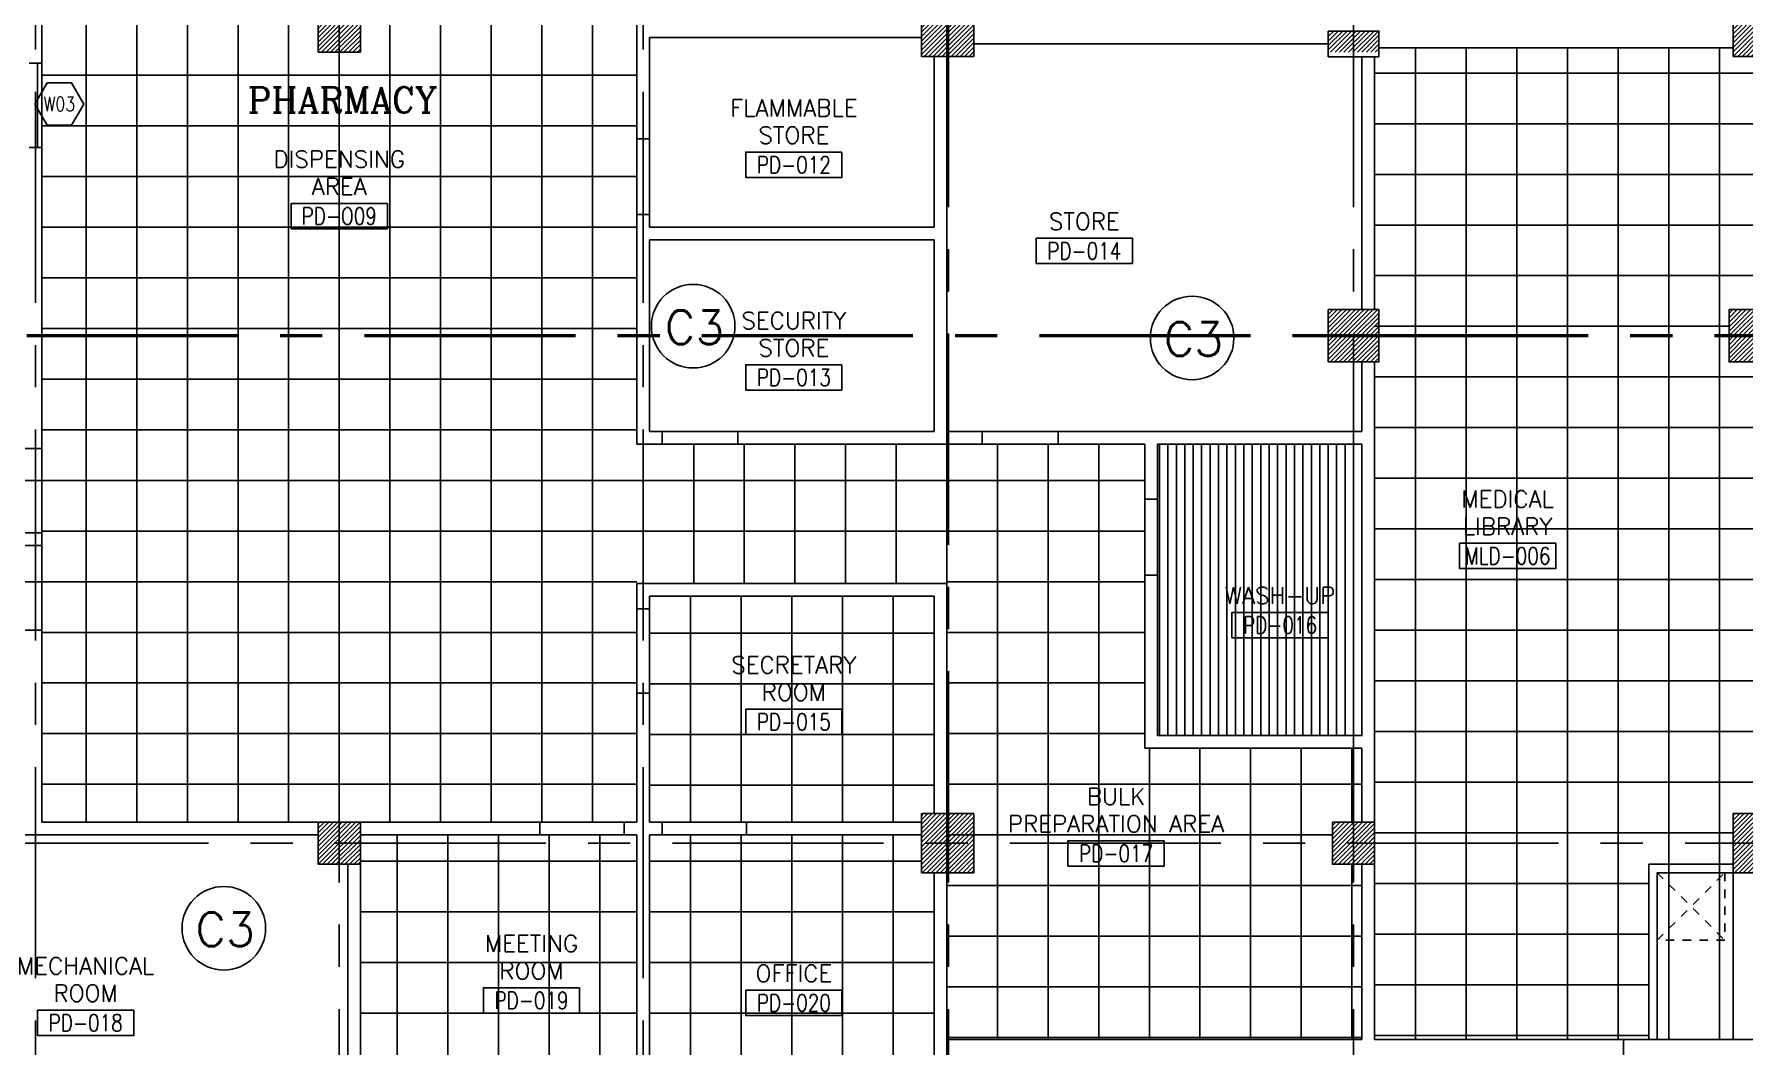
# Model space of a CAD drawing. Extents: x 417820 to 418166, y 43448 to 43632.
# Drawn here: x 417853.04 to 417873.3, y 43486.07 to 43498.06 of the extents above; entities that cross this region are included whole.
import ezdxf
from ezdxf.enums import TextEntityAlignment as Align

# ---------------------------------------------------------------- set-up
doc = ezdxf.new("R2010")
doc.units = 0
doc.header["$MEASUREMENT"] = 0
doc.linetypes.add('CENTERX2', pattern=[4, 2.5, -0.5, 0.5, -0.5])
doc.linetypes.add('HIDDEN', pattern=[0.375, 0.25, -0.125])
doc.layers.get('0').update_dxf_attribs({"linetype": 'CONTINUOUS'})
for name, color, linetype in [('AXES', 11, 'CENTERX2'), ('CEILING', 4, 'CONTINUOUS'), ('ceiling-marker', 6, 'CONTINUOUS'), ('COL', 2, 'CONTINUOUS'), ('COUNTER', 5, 'CONTINUOUS'), ('EJ', 8, 'CONTINUOUS'), ('HAT', 8, 'CONTINUOUS'), ('IND-ES-TXT', 4, 'CONTINUOUS'), ('RM-BOX', 11, 'CONTINUOUS'), ('RM-NAME', 11, 'CONTINUOUS'), ('RM-NO', 11, 'CONTINUOUS'), ('SHAFT', 7, 'CONTINUOUS'), ('TXT', 2, 'CONTINUOUS'), ('WALL', 2, 'CONTINUOUS'), ('WIN', 5, 'CONTINUOUS'), ('WIN-BOX', 3, 'CONTINUOUS'), ('WIN-NO', 5, 'CONTINUOUS')]:
    doc.layers.add(name, color=color, linetype=linetype)
doc.styles.add('ROMANC', font='romanc', dxfattribs={"height": 0.1})
doc.styles.add('ROMANS', font='ROMANS.shx', dxfattribs={"width": 0.6})

# ---------------------------------------------------------------- blocks, each defined once
blk = doc.blocks.new('*X66')
at = {"color": 0}
for p, q in [((49339, 32263), (49838, 32761)), ((49339, 32316), (49785, 32761)), ((49339, 32369), (49732, 32761)), ((49339, 32422), (49679, 32761)), ((49339, 32475), (49625, 32761)), ((49339, 32528), (49572, 32761)), ((49339, 32581), (49519, 32761)), ((49339, 32634), (49466, 32761)), ((49339, 32687), (49413, 32761)), ((49339, 32740), (49360, 32761)), ((49391, 32261), (49839, 32710)), ((49444, 32261), (49839, 32657)), ((49497, 32261), (49839, 32603)), ((49550, 32261), (49839, 32550)), ((49603, 32261), (49839, 32497)), ((49656, 32261), (49839, 32444)), ((49709, 32261), (49839, 32391)), ((49762, 32261), (49839, 32338)), ((49815, 32261), (49839, 32285))]:
    blk.add_line(p, q, dxfattribs=at)
blk = doc.blocks.new('RM1')
at = {"layer": 'RM-BOX'}
blk.add_lwpolyline([(570, -200), (-570, -200), (-570, -500), (570, -500)], close=True, dxfattribs=at)
at = {"layer": 'RM-NAME', "style": 'ROMANS'}
for tag, p in [('ROOMNAME1', (0, 324)), ('ROOMNAME2', (0, 0))]:
    blk.add_attdef(tag, text='', height=200, dxfattribs=at).set_placement(p, align=Align.MIDDLE)
at = {"layer": 'RM-NO', "style": 'ROMANS', "width": 0.8}
blk.add_attdef('ROOMNO', text='', height=200, dxfattribs=at).set_placement((0, -350), align=Align.MIDDLE)
blk = doc.blocks.new('COL50')
at = {"layer": 'COL'}
blk.add_lwpolyline([(-250, 250), (-250, -250), (250, -250), (250, 250)], close=True, dxfattribs=at)
blk = doc.blocks.new('WW1')
at = {"layer": 'WIN-BOX'}
blk.add_lwpolyline([(144, -250), (289, 0), (144, 250), (-144, 250), (-289, 0), (-144, -250)], close=True, dxfattribs=at)
at = {"layer": 'WIN-NO', "style": 'ROMANS', "width": 0.8}
blk.add_attdef('W00', text='', height=170, dxfattribs=at).set_placement((0, 0), align=Align.MIDDLE)
blk = doc.blocks.new('*X65')
at = {"color": 0}
for p, q in [((61359, 32297), (61823, 32761)), ((61359, 32350), (61770, 32761)), ((61359, 32403), (61717, 32761)), ((61359, 32456), (61664, 32761)), ((61359, 32509), (61611, 32761)), ((61359, 32562), (61558, 32761)), ((61359, 32615), (61505, 32761)), ((61359, 32668), (61452, 32761)), ((61359, 32721), (61399, 32761)), ((61376, 32261), (61859, 32744)), ((61429, 32261), (61859, 32691)), ((61482, 32261), (61859, 32638)), ((61535, 32261), (61859, 32585)), ((61588, 32261), (61859, 32532)), ((61641, 32261), (61859, 32479)), ((61694, 32261), (61859, 32426)), ((61747, 32261), (61859, 32373)), ((61800, 32261), (61859, 32320)), ((61853, 32261), (61859, 32267))]:
    blk.add_line(p, q, dxfattribs=at)
blk = doc.blocks.new('*X97')
at = {"color": 0}
for p, q in [((49339, 41915), (49826, 42401)), ((49339, 41968), (49773, 42401)), ((49339, 42021), (49720, 42401)), ((49339, 42074), (49667, 42401)), ((49339, 42127), (49613, 42401)), ((49339, 42180), (49560, 42401)), ((49339, 42233), (49507, 42401)), ((49339, 42286), (49454, 42401)), ((49339, 42339), (49401, 42401)), ((49339, 42392), (49348, 42401)), ((49379, 41901), (49839, 42362)), ((49432, 41901), (49839, 42309)), ((49485, 41901), (49839, 42256)), ((49538, 41901), (49839, 42202)), ((49591, 41901), (49839, 42149)), ((49644, 41901), (49839, 42096)), ((49697, 41901), (49839, 42043)), ((49750, 41901), (49839, 41990)), ((49803, 41901), (49839, 41937))]:
    blk.add_line(p, q, dxfattribs=at)
blk = doc.blocks.new('C11')
at = {"layer": 'HAT'}
h = blk.add_hatch(dxfattribs=at)
h.set_pattern_fill('ANSI31', color=256, scale=300, style=0)
h.set_pattern_definition([(45, (-383765.23, -62181), (-26.5165043, 26.5165043), [])])
h.paths.add_polyline_path([(-20, 350), (-20, 700), (-320, 700), (-320, 350)])
h.paths.add_polyline_path([(-320, 0), (-20, 0), (-20, 350), (-320, 350)])
h = blk.add_hatch(dxfattribs=at)
h.set_pattern_fill('ANSI31', color=256, scale=300, style=0)
h.set_pattern_definition([(45, (-383445.23, -62181), (-26.5165043, 26.5165043), [])])
h.paths.add_polyline_path([(300, 350), (300, 700), (0, 700), (0, 350)])
h.paths.add_polyline_path([(0, 0), (300, 0), (300, 350), (0, 350)])
at = {"layer": 'COL'}
for points in [[(-20, 700), (-20, 0), (-320, 0), (-320, 700)], [(300, 700), (300, 0), (0, 0), (0, 700)]]:
    blk.add_lwpolyline(points, close=True, dxfattribs=at)
blk = doc.blocks.new('C5')
at = {"layer": 'HAT'}
h = blk.add_hatch(dxfattribs=at)
h.set_pattern_fill('ANSI31', color=256, scale=300, style=0)
h.set_pattern_definition([(45, (-38851, -358245.23), (26.5165043, -26.5165043), [])])
h.paths.add_polyline_path([(-320, 300), (-20, 300), (-20, 0), (-320, 0)])
h.paths.add_polyline_path([(-320, 600), (-20, 600), (-20, 300), (-320, 300)])
h = blk.add_hatch(dxfattribs=at)
h.set_pattern_fill('ANSI31', color=256, scale=300, style=0)
h.set_pattern_definition([(45, (-38531, -358245.23), (26.5165043, -26.5165043), [])])
h.paths.add_polyline_path([(0, 300), (300, 300), (300, 0), (0, 0)])
h.paths.add_polyline_path([(0, 600), (300, 600), (300, 300), (0, 300)])
at = {"layer": 'COL'}
for points in [[(-20, 600), (-20, 0), (-320, 0), (-320, 600)], [(300, 600), (300, 0), (0, 0), (0, 600)]]:
    blk.add_lwpolyline(points, close=True, dxfattribs=at)

msp = doc.modelspace()

# ---------------------------------------------------------------- hatches: boundary and pattern name
at = {"layer": 'HAT'}
h = msp.add_hatch(dxfattribs=at)
h.set_pattern_fill('ANSI31', color=256, scale=0.3, style=0)
h.set_pattern_definition([(45, (417825.025617, 43139.54909), (0.0265165043, -0.0265165043), [])])
h.paths.add_polyline_path([(417863.5566, 43498.0943), (417863.8566, 43498.0943), (417863.8566, 43497.7943), (417863.5566, 43497.7943)])
h.paths.add_polyline_path([(417863.5566, 43498.3943), (417863.8566, 43498.3943), (417863.8566, 43498.0943), (417863.5566, 43498.0943)])
h = msp.add_hatch(dxfattribs=at)
h.set_pattern_fill('ANSI31', color=256, scale=0.3, style=0)
h.set_pattern_definition([(45, (417825.345617, 43139.54909), (0.0265165043, -0.0265165043), [])])
h.paths.add_polyline_path([(417863.8766, 43498.0943), (417864.1766, 43498.0943), (417864.1766, 43497.7943), (417863.8766, 43497.7943)])
h.paths.add_polyline_path([(417863.8766, 43498.3943), (417864.1766, 43498.3943), (417864.1766, 43498.0943), (417863.8766, 43498.0943)])
h = msp.add_hatch(dxfattribs=at)
h.set_pattern_fill('ANSI31', color=256, scale=0.3, style=0)
h.set_pattern_definition([(45, (417480.111385, 43455.963322), (-0.0265165043, 0.0265165043), [])])
h.paths.add_polyline_path([(417868.6766, 43498.0943), (417868.3766, 43498.0943), (417868.3766, 43497.8443), (417868.6766, 43497.8443)])
h.paths.add_polyline_path([(417868.9766, 43498.0943), (417868.6766, 43498.0943), (417868.6766, 43497.8443), (417868.9766, 43497.8443)])
h = msp.add_hatch(dxfattribs=at)
h.set_pattern_fill('ANSI31', color=256, scale=0.3, style=0)
h.set_pattern_definition([(45, (417510.131385, 43455.963322), (-0.0265165043, 0.0265165043), [])])
h.paths.add_polyline_path([(417868.6766, 43494.4943), (417868.6766, 43494.7943), (417868.3766, 43494.7943), (417868.3766, 43494.4943)])
h.paths.add_polyline_path([(417868.9766, 43494.4943), (417868.9766, 43494.7943), (417868.6766, 43494.7943), (417868.6766, 43494.4943)])
h = msp.add_hatch(dxfattribs=at)
h.set_pattern_fill('ANSI31', color=256, scale=0.3, style=0)
h.set_pattern_definition([(45, (417489.731385, 43455.963322), (-0.0265165043, 0.0265165043), [])])
h.paths.add_polyline_path([(417873.1266, 43494.4943), (417873.4766, 43494.4943), (417873.4766, 43494.7943), (417873.1266, 43494.7943)])
h = msp.add_hatch(dxfattribs=at)
h.set_pattern_fill('ANSI31', color=256, scale=0.3, style=0)
h.set_pattern_definition([(45, (417510.131385, 43455.643322), (-0.0265165043, 0.0265165043), [])])
h.paths.add_polyline_path([(417868.6766, 43494.1743), (417868.6766, 43494.4743), (417868.3766, 43494.4743), (417868.3766, 43494.1743)])
h.paths.add_polyline_path([(417868.9766, 43494.1743), (417868.9766, 43494.4743), (417868.6766, 43494.4743), (417868.6766, 43494.1743)])
h = msp.add_hatch(dxfattribs=at)
h.set_pattern_fill('ANSI31', color=256, scale=0.3, style=0)
h.set_pattern_definition([(45, (417489.731385, 43455.643322), (-0.0265165043, 0.0265165043), [])])
h.paths.add_polyline_path([(417873.1266, 43494.1743), (417873.4766, 43494.1743), (417873.4766, 43494.4743), (417873.1266, 43494.4743)])
h = msp.add_hatch(dxfattribs=at)
h.set_pattern_fill('ANSI31', color=256, scale=0.3, style=0)
h.set_pattern_definition([(45, (417480.111385, 43425.943322), (-0.0265165043, 0.0265165043), [])])
h.paths.add_polyline_path([(417863.8566, 43488.4743), (417863.8566, 43488.8243), (417863.5566, 43488.8243), (417863.5566, 43488.4743)])
h.paths.add_polyline_path([(417863.5566, 43488.1243), (417863.8566, 43488.1243), (417863.8566, 43488.4743), (417863.5566, 43488.4743)])
h = msp.add_hatch(dxfattribs=at)
h.set_pattern_fill('ANSI31', color=256, scale=0.3, style=0)
h.set_pattern_definition([(45, (417480.431385, 43425.943322), (-0.0265165043, 0.0265165043), [])])
h.paths.add_polyline_path([(417864.1766, 43488.4743), (417864.1766, 43488.8243), (417863.8766, 43488.8243), (417863.8766, 43488.4743)])
h.paths.add_polyline_path([(417863.8766, 43488.1243), (417864.1766, 43488.1243), (417864.1766, 43488.4743), (417863.8766, 43488.4743)])

# ---------------------------------------------------------------- linework, layer by layer
at = {"layer": 'AXES'}
for p, q in [((417868.6766, 43460.01), (417868.6766, 43538.8227)), ((417856.6566, 43460.01), (417856.6566, 43538.4875)), ((417863.8566, 43460.01), (417863.8566, 43538.1468)), ((417863.8766, 43460.01), (417863.8766, 43538.1468)), ((417853.0566, 43466.8743), (417853.0566, 43525.6943)), ((417860.2566, 43466.8743), (417860.2566, 43525.6943)), ((417820.9552, 43494.4943), (417889.6966, 43494.4943)), ((417820.9552, 43494.4743), (417889.6966, 43494.4743)), ((417820.6052, 43488.4743), (417889.6966, 43488.4743))]:
    msp.add_line(p, q, dxfattribs=at)
at = {"layer": 'CEILING'}
for p, q in [((417858.4566, 43488.7243), (417858.4566, 43504.6193)), ((417859.0566, 43488.7243), (417859.0566, 43504.6193)), ((417859.6566, 43488.7243), (417859.6566, 43504.6193)), ((417853.6566, 43488.7243), (417853.6566, 43501.6193)), ((417854.2566, 43488.7243), (417854.2566, 43501.6193)), ((417854.8566, 43488.7243), (417854.8566, 43501.6193)), ((417855.4566, 43488.7243), (417855.4566, 43501.6193)), ((417856.0566, 43488.7243), (417856.0566, 43501.6193)), ((417856.6566, 43488.7243), (417856.6566, 43501.6193)), ((417857.2566, 43488.7243), (417857.2566, 43501.6193)), ((417857.8566, 43488.7243), (417857.8566, 43501.6193)), ((417869.4116, 43497.8943), (417869.4116, 43486.1493)), ((417870.0116, 43497.8943), (417870.0116, 43486.1493)), ((417870.6116, 43497.8943), (417870.6116, 43486.1493)), ((417871.2116, 43497.8943), (417871.2116, 43486.1493)), ((417871.8116, 43497.8943), (417871.8116, 43486.1493)), ((417872.4116, 43497.8943), (417872.4116, 43486.1493)), ((417873.0116, 43497.8943), (417873.0116, 43486.1493)), ((417860.1816, 43497.5718), (417853.1316, 43497.5718)), ((417873.4966, 43497.5968), (417868.9266, 43497.5968)), ((417860.1816, 43496.9718), (417853.1316, 43496.9718)), ((417873.4966, 43496.9968), (417868.9266, 43496.9968)), ((417860.1816, 43496.3718), (417853.1316, 43496.3718)), ((417873.4966, 43496.3968), (417868.9266, 43496.3968)), ((417860.1816, 43495.7718), (417853.1316, 43495.7718)), ((417873.4966, 43495.7968), (417868.9266, 43495.7968)), ((417860.1816, 43495.1718), (417853.1316, 43495.1718)), ((417873.4966, 43495.1968), (417868.9266, 43495.1968)), ((417860.1816, 43494.5718), (417853.1316, 43494.5718)), ((417873.1266, 43494.5968), (417868.9266, 43494.5968)), ((417860.1816, 43493.9718), (417853.1316, 43493.9718)), ((417877.1934, 43493.9968), (417868.9266, 43493.9968)), ((417860.1816, 43493.3718), (417853.1316, 43493.3718)), ((417877.1934, 43493.3968), (417868.9266, 43493.3968)), ((417860.2566, 43491.5493), (417860.2566, 43493.1993)), ((417860.8566, 43491.5493), (417860.8566, 43493.1993)), ((417861.4566, 43491.5493), (417861.4566, 43493.1993)), ((417862.0566, 43491.5493), (417862.0566, 43493.1993)), ((417862.6566, 43491.5493), (417862.6566, 43493.1993)), ((417863.2566, 43491.5493), (417863.2566, 43493.1993)), ((417863.8566, 43491.5493), (417863.8566, 43493.1993)), ((417864.4566, 43486.1493), (417864.4566, 43493.1993)), ((417865.0566, 43486.1493), (417865.0566, 43493.1993)), ((417865.6566, 43486.1493), (417865.6566, 43493.1993)), ((417866.3766, 43489.7493), (417866.3766, 43493.1993)), ((417866.4766, 43489.7493), (417866.4766, 43493.1993)), ((417866.5766, 43489.7493), (417866.5766, 43493.1993)), ((417866.6766, 43489.7493), (417866.6766, 43493.1993)), ((417866.7766, 43489.7493), (417866.7766, 43493.1993)), ((417866.8766, 43489.7493), (417866.8766, 43493.1993)), ((417866.9766, 43489.7493), (417866.9766, 43493.1993)), ((417867.0766, 43489.7493), (417867.0766, 43493.1993)), ((417867.1766, 43489.7493), (417867.1766, 43493.1993)), ((417867.2766, 43489.7493), (417867.2766, 43493.1993)), ((417867.3766, 43489.7493), (417867.3766, 43493.1993)), ((417867.4766, 43489.7493), (417867.4766, 43493.1993)), ((417867.5766, 43489.7493), (417867.5766, 43493.1993)), ((417867.6766, 43489.7493), (417867.6766, 43493.1993)), ((417867.7766, 43489.7493), (417867.7766, 43493.1993)), ((417867.8766, 43489.7493), (417867.8766, 43493.1993)), ((417867.9766, 43489.7493), (417867.9766, 43493.1993)), ((417868.0766, 43489.7493), (417868.0766, 43493.1993)), ((417868.1766, 43489.7493), (417868.1766, 43493.1993)), ((417868.2766, 43489.7493), (417868.2766, 43493.1993)), ((417868.3766, 43489.7493), (417868.3766, 43493.1993)), ((417868.4766, 43489.7493), (417868.4766, 43493.1993)), ((417868.5766, 43489.7493), (417868.5766, 43493.1993)), ((417868.6766, 43489.7493), (417868.6766, 43493.1993)), ((417866.2016, 43492.7718), (417852.7816, 43492.7718)), ((417877.1934, 43492.7968), (417868.9266, 43492.7968)), ((417866.2016, 43492.1718), (417853.1316, 43492.1718)), ((417877.1934, 43492.1968), (417868.9266, 43492.1968)), ((417856.4066, 43491.5718), (417852.7816, 43491.5718)), ((417860.1816, 43491.5718), (417853.1316, 43491.5718)), ((417866.2016, 43491.5718), (417863.8566, 43491.5718)), ((417873.4966, 43491.5968), (417868.9266, 43491.5968)), ((417860.8191, 43491.3993), (417860.8191, 43488.7243)), ((417861.4191, 43491.3993), (417861.4191, 43488.7243)), ((417862.0191, 43491.3993), (417862.0191, 43488.7243)), ((417862.6191, 43491.3993), (417862.6191, 43488.7243)), ((417863.2191, 43491.3993), (417863.2191, 43488.7243)), ((417860.1816, 43490.9718), (417853.1316, 43490.9718)), ((417860.3316, 43490.9618), (417863.7066, 43490.9618)), ((417866.2016, 43490.9718), (417863.8566, 43490.9718)), ((417873.4966, 43490.9968), (417868.9266, 43490.9968)), ((417860.1816, 43490.3718), (417853.1316, 43490.3718)), ((417860.3316, 43490.3618), (417863.7066, 43490.3618)), ((417866.2016, 43490.3718), (417863.8566, 43490.3718)), ((417873.4966, 43490.3968), (417868.9266, 43490.3968)), ((417860.1816, 43489.7718), (417853.1316, 43489.7718)), ((417860.3316, 43489.7618), (417863.7066, 43489.7618)), ((417866.2016, 43489.7718), (417863.8566, 43489.7718)), ((417873.4966, 43489.7968), (417868.9266, 43489.7968)), ((417866.2566, 43486.1493), (417866.2566, 43489.5993)), ((417866.8566, 43486.1493), (417866.8566, 43489.5993)), ((417867.4566, 43486.1493), (417867.4566, 43489.5993)), ((417868.0566, 43486.1493), (417868.0566, 43489.5993)), ((417868.6566, 43488.7243), (417868.6566, 43489.5993)), ((417860.1816, 43489.1718), (417853.1316, 43489.1718)), ((417860.3316, 43489.1618), (417863.7066, 43489.1618)), ((417868.7766, 43489.1718), (417863.8566, 43489.1718)), ((417873.4966, 43489.1968), (417868.9266, 43489.1968)), ((417857.3441, 43484.9493), (417857.3441, 43488.5743)), ((417857.9441, 43484.9493), (417857.9441, 43488.5743)), ((417858.5441, 43484.9493), (417858.5441, 43488.5743)), ((417859.1441, 43484.9493), (417859.1441, 43488.5743)), ((417859.7441, 43484.9493), (417859.7441, 43488.5743)), ((417860.8191, 43484.9493), (417860.8191, 43488.5743)), ((417861.4191, 43484.9493), (417861.4191, 43488.5743)), ((417862.0191, 43484.9493), (417862.0191, 43488.5743)), ((417862.6191, 43484.9493), (417862.6191, 43488.5743)), ((417863.2191, 43484.9493), (417863.2191, 43488.5743)), ((417868.4266, 43488.5718), (417863.8566, 43488.5718)), ((417873.1766, 43488.5968), (417868.9266, 43488.5968)), ((417860.1816, 43488.2618), (417856.9066, 43488.2618)), ((417863.5566, 43488.2618), (417860.3316, 43488.2618)), ((417868.6566, 43486.1493), (417868.6566, 43488.2243)), ((417868.7766, 43487.9718), (417863.8566, 43487.9718)), ((417872.1766, 43487.9968), (417868.9266, 43487.9968)), ((417860.1816, 43487.6618), (417856.9066, 43487.6618)), ((417863.7066, 43487.6618), (417860.3316, 43487.6618)), ((417868.7766, 43487.3718), (417863.8566, 43487.3718)), ((417872.1766, 43487.3968), (417868.9266, 43487.3968)), ((417860.1816, 43487.0618), (417856.9066, 43487.0618)), ((417863.7066, 43487.0618), (417860.3316, 43487.0618)), ((417868.7766, 43486.7718), (417863.8566, 43486.7718)), ((417872.1766, 43486.7968), (417868.9266, 43486.7968)), ((417860.1816, 43486.4618), (417856.9066, 43486.4618)), ((417863.7066, 43486.4618), (417860.3316, 43486.4618)), ((417872.1766, 43486.1968), (417868.9266, 43486.1968)), ((417868.7766, 43486.1718), (417863.8566, 43486.1718))]:
    msp.add_line(p, q, dxfattribs=at)
msp.add_lwpolyline([(417866.3516, 43493.1993), (417868.7766, 43493.1993), (417868.7766, 43489.7493), (417866.3516, 43489.7493)], close=True, dxfattribs=at)
at = {"layer": 'ceiling-marker', "color": 2}
for centre in [(417860.8505, 43494.598), (417866.7636, 43494.4584), (417855.2886, 43487.4667)]:
    msp.add_circle(centre, 0.4949, dxfattribs=at)
at = {"layer": 'COL'}
for points in [[(417863.8566, 43498.3943), (417863.8566, 43497.7943), (417863.5566, 43497.7943), (417863.5566, 43498.3943)], [(417864.1766, 43498.3943), (417864.1766, 43497.7943), (417863.8766, 43497.7943), (417863.8766, 43498.3943)], [(417868.3766, 43498.0943), (417868.3766, 43497.7907), (417868.9766, 43497.7907), (417868.9766, 43498.0943)], [(417868.9766, 43494.7943), (417868.3766, 43494.7943), (417868.3766, 43494.4943), (417868.9766, 43494.4943)], [(417873.1266, 43494.7943), (417873.1266, 43494.4943), (417873.4766, 43494.4943), (417873.4766, 43494.7943)], [(417868.9766, 43494.4743), (417868.3766, 43494.4743), (417868.3766, 43494.1743), (417868.9766, 43494.1743)], [(417873.1266, 43494.4743), (417873.1266, 43494.1743), (417873.4766, 43494.1743), (417873.4766, 43494.4743)], [(417863.8566, 43488.8243), (417863.8566, 43488.1243), (417863.5566, 43488.1243), (417863.5566, 43488.8243)], [(417864.1766, 43488.8243), (417864.1766, 43488.1243), (417863.8766, 43488.1243), (417863.8766, 43488.8243)], [(417868.4266, 43488.7243), (417868.4266, 43488.2243), (417868.9266, 43488.2243), (417868.9266, 43488.7243)]]:
    msp.add_lwpolyline(points, close=True, dxfattribs=at)
at = {"layer": 'COUNTER'}
for p, q in [((417853.1316, 43492.1493), (417853.1316, 43493.1493)), ((417853.1316, 43491.9993), (417853.1316, 43490.9993))]:
    msp.add_line(p, q, dxfattribs=at)
at = {"layer": 'SHAFT', "color": 8, "linetype": 'HIDDEN', "ltscale": 0.3}
for p, q in [((417872.2766, 43487.3243), (417873.0766, 43488.1243)), ((417872.2766, 43488.1243), (417873.0766, 43487.3243))]:
    msp.add_line(p, q, dxfattribs=at)
at = {"layer": 'SHAFT', "color": 3, "linetype": 'ByBlock', "ltscale": 0.3}
msp.add_lwpolyline([(417872.2766, 43486.1493), (417873.1766, 43486.1493), (417873.1766, 43488.1243), (417872.2766, 43488.1243)], close=True, dxfattribs=at)
at = {"layer": 'SHAFT', "color": 8, "linetype": 'HIDDEN', "ltscale": 0.3}
msp.add_lwpolyline([(417872.2766, 43488.1243), (417873.0766, 43488.1243), (417873.0766, 43487.3243), (417872.2766, 43487.3243)], close=True, dxfattribs=at)
at = {"layer": 'WALL'}
for p, q in [((417853.1316, 43501.4693), (417853.1316, 43497.7145)), ((417860.1816, 43495.9193), (417860.1816, 43498.3193)), ((417860.3316, 43495.9193), (417860.3316, 43498.0193)), ((417863.5566, 43498.0193), (417860.3316, 43498.0193)), ((417863.7066, 43495.7693), (417863.7066, 43497.7943)), ((417863.8566, 43493.1993), (417863.8566, 43497.7943)), ((417864.1766, 43497.9443), (417868.3766, 43497.9443)), ((417868.7766, 43494.7943), (417868.7766, 43497.7907)), ((417868.9266, 43494.7943), (417868.9266, 43497.7907)), ((417868.9766, 43497.8943), (417873.1766, 43497.8943)), ((417852.9816, 43497.7145), (417853.1316, 43497.7145)), ((417860.3316, 43496.8193), (417860.1816, 43496.8193)), ((417852.9816, 43496.7145), (417853.1316, 43496.7145)), ((417853.1316, 43496.7145), (417853.1316, 43494.4943)), ((417860.1816, 43494.4943), (417860.1816, 43495.9193)), ((417860.3316, 43495.9193), (417860.1816, 43495.9193)), ((417860.3316, 43495.7693), (417860.3316, 43495.9193)), ((417863.7066, 43495.7693), (417860.3316, 43495.7693)), ((417863.7066, 43495.6193), (417860.3316, 43495.6193)), ((417860.3316, 43494.4943), (417860.3316, 43495.6193)), ((417863.7066, 43493.3493), (417863.7066, 43495.6193)), ((417853.1316, 43494.4943), (417852.9816, 43494.4943)), ((417852.9816, 43494.4743), (417853.1316, 43494.4743)), ((417853.1316, 43494.4743), (417853.1316, 43493.1493)), ((417860.3316, 43494.4943), (417860.1816, 43494.4943)), ((417860.1816, 43494.4743), (417860.3316, 43494.4743)), ((417860.1816, 43493.1993), (417860.1816, 43494.4743)), ((417860.3316, 43493.3493), (417860.3316, 43494.4743)), ((417868.7766, 43493.3493), (417868.7766, 43494.1743)), ((417868.9266, 43488.7243), (417868.9266, 43494.1743)), ((417860.4816, 43493.3493), (417860.3316, 43493.3493)), ((417863.7066, 43493.3493), (417860.4816, 43493.3493)), ((417860.4816, 43493.1993), (417860.4816, 43493.3493)), ((417861.3816, 43493.1993), (417861.3816, 43493.3493)), ((417863.8766, 43493.1993), (417863.8766, 43493.3493)), ((417864.2766, 43493.3493), (417863.8766, 43493.3493)), ((417868.7766, 43493.3493), (417864.2766, 43493.3493)), ((417864.2766, 43493.3493), (417864.2766, 43493.1993)), ((417865.1766, 43493.3493), (417865.1766, 43493.1993)), ((417852.3316, 43493.1493), (417853.1316, 43493.1493)), ((417860.4816, 43493.1993), (417860.1816, 43493.1993)), ((417863.8566, 43493.1993), (417860.4816, 43493.1993)), ((417864.2766, 43493.1993), (417863.8766, 43493.1993)), ((417866.2016, 43493.1993), (417864.2766, 43493.1993)), ((417866.2016, 43492.5493), (417866.2016, 43493.1993)), ((417868.7766, 43493.1993), (417866.3516, 43493.1993)), ((417866.3516, 43492.5493), (417866.3516, 43493.1993)), ((417868.7766, 43489.7493), (417868.7766, 43493.1993)), ((417866.2016, 43489.5993), (417866.2016, 43492.5493)), ((417866.2016, 43492.5493), (417866.3516, 43492.5493)), ((417866.3516, 43489.7493), (417866.3516, 43492.5493)), ((417849.3566, 43492.1493), (417853.1316, 43492.1493)), ((417853.1316, 43492.1493), (417853.1316, 43491.9993)), ((417849.3566, 43491.9993), (417853.1316, 43491.9993)), ((417863.8566, 43491.5493), (417860.1816, 43491.5493)), ((417860.1816, 43491.2493), (417860.1816, 43491.5493)), ((417863.8566, 43488.7243), (417863.8566, 43491.5493)), ((417866.2016, 43491.6493), (417866.3516, 43491.6493)), ((417860.3316, 43491.2493), (417860.3316, 43491.3993)), ((417863.7066, 43491.3993), (417860.3316, 43491.3993)), ((417863.7066, 43488.8243), (417863.7066, 43491.3993)), ((417860.1816, 43488.7243), (417860.1816, 43491.2493)), ((417860.3316, 43491.2493), (417860.1816, 43491.2493)), ((417860.3316, 43488.7243), (417860.3316, 43491.2493)), ((417852.3316, 43490.9993), (417853.1316, 43490.9993)), ((417853.1316, 43490.9993), (417853.1316, 43488.7243)), ((417860.3316, 43490.2493), (417860.1816, 43490.2493)), ((417868.7766, 43489.7493), (417866.3516, 43489.7493)), ((417868.7766, 43489.5993), (417866.2016, 43489.5993)), ((417868.7766, 43488.7243), (417868.7766, 43489.5993)), ((417853.1316, 43488.7243), (417856.4066, 43488.7243)), ((417860.0316, 43488.7243), (417856.9066, 43488.7243)), ((417859.0316, 43488.5743), (417859.0316, 43488.7243)), ((417860.1816, 43488.7243), (417860.0316, 43488.7243)), ((417860.0316, 43488.5743), (417860.0316, 43488.7243)), ((417860.4816, 43488.7243), (417860.3316, 43488.7243)), ((417860.4816, 43488.5743), (417860.4816, 43488.7243)), ((417863.5566, 43488.7243), (417860.4816, 43488.7243)), ((417861.4816, 43488.5743), (417861.4816, 43488.7243)), ((417850.7316, 43488.5743), (417856.4066, 43488.5743)), ((417860.0316, 43488.5743), (417856.9066, 43488.5743)), ((417860.1816, 43488.5743), (417860.0316, 43488.5743)), ((417860.1816, 43484.9493), (417860.1816, 43488.5743)), ((417860.4816, 43488.5743), (417860.3316, 43488.5743)), ((417860.3316, 43484.9493), (417860.3316, 43488.5743)), ((417863.5566, 43488.5743), (417860.4816, 43488.5743)), ((417856.7566, 43484.9493), (417856.7566, 43488.2243)), ((417856.9066, 43484.9493), (417856.9066, 43488.2243)), ((417863.8566, 43484.7993), (417863.8566, 43488.2243)), ((417868.7766, 43486.1493), (417868.7766, 43488.2243)), ((417868.9266, 43486.1493), (417868.9266, 43488.2243)), ((417872.1766, 43486.1493), (417872.1766, 43488.2243)), ((417873.1766, 43488.2243), (417872.1766, 43488.2243)), ((417863.7066, 43484.9493), (417863.7066, 43488.1243)), ((417872.2766, 43486.1493), (417872.2766, 43488.1243)), ((417873.1766, 43488.1243), (417872.2766, 43488.1243)), ((417868.7766, 43486.1493), (417863.8766, 43486.1493)), ((417863.8766, 43485.9993), (417863.8766, 43486.1493)), ((417873.4766, 43486.1493), (417868.9266, 43486.1493)), ((417871.8766, 43486.1493), (417871.8766, 43485.7493))]:
    msp.add_line(p, q, dxfattribs=at)
at = {"layer": 'WIN'}
for p, q in [((417853.0816, 43496.7145), (417853.0816, 43497.7145)), ((417853.1316, 43496.7145), (417853.1316, 43497.7145))]:
    msp.add_line(p, q, dxfattribs=at)

# ---------------------------------------------------------------- block references
at = {"layer": 'COL', "xscale": 0.001000000047497451, "yscale": 0.0009999999892897904, "zscale": 0.001}
for p in [(417856.6566, 43498.0943), (417856.6566, 43488.4743)]:
    msp.add_blockref('COL50', p, dxfattribs=at)
at = {"layer": 'EJ', "color": 2, "linetype": 'ByBlock', "xscale": 0.001000000047497451, "yscale": 0.0009999999892897904, "zscale": 0.001}
for name, p in [('C5', (417873.4966, 43497.7943)), ('C11', (417873.4966, 43488.1243))]:
    msp.add_blockref(name, p, dxfattribs=at)
at = {"layer": 'HAT', "xscale": 0.001000000047497451, "yscale": 0.0009999999892897904, "zscale": 0.001}
for name, p in [('*X97', (417807.0674, 43455.9433)), ('*X66', (417807.0674, 43455.9633)), ('*X65', (417807.0674, 43455.9633))]:
    msp.add_blockref(name, p, dxfattribs=at)
for p, values in [((417862.0442, 43496.8596), {'ROOMNO': 'PD-012', 'ROOMNAME2': 'STORE', 'ROOMNAME1': 'FLAMMABLE'}), ((417856.6566, 43496.253), {'ROOMNO': 'PD-O09', 'ROOMNAME2': 'AREA', 'ROOMNAME1': 'DISPENSING'}), ((417865.486, 43495.8393), {'ROOMNO': 'PD-014', 'ROOMNAME2': 'STORE'}), ((417862.0442, 43494.3408), {'ROOMNO': 'PD-013', 'ROOMNAME2': 'STORE', 'ROOMNAME1': 'SECURITY'}), ((417870.5028, 43492.2267), {'ROOMNO': 'MLD-006', 'ROOMNAME2': 'LIBRARY', 'ROOMNAME1': 'MEDICAL'}), ((417867.806, 43491.4076), {'ROOMNO': 'PD-016', 'ROOMNAME2': 'WASH-UP'}), ((417862.0442, 43490.2618), {'ROOMNO': 'PD-015', 'ROOMNAME2': 'ROOM', 'ROOMNAME1': 'SECRETARY'}), ((417865.8627, 43488.7034), {'ROOMNO': 'PD-017', 'ROOMNAME2': 'PREPARATION AREA', 'ROOMNAME1': 'BULK'}), ((417858.9354, 43486.9618), {'ROOMNO': 'PD-019', 'ROOMNAME2': 'ROOM', 'ROOMNAME1': 'MEETING'}), ((417853.6512, 43486.6962), {'ROOMNO': 'PD-018', 'ROOMNAME2': 'ROOM', 'ROOMNAME1': 'MECHANICAL'}), ((417862.0442, 43486.9321), {'ROOMNO': 'PD-020', 'ROOMNAME2': 'OFFICE'})]:
    msp.add_blockref('RM1', p, dxfattribs=at).add_auto_attribs(values)
at = {"layer": 'IND-ES-TXT', "xscale": 0.001000000047497451, "yscale": 0.0009999999892897904, "zscale": 0.001}
msp.add_blockref('WW1', (417853.3394, 43497.2301), dxfattribs=at).add_auto_attribs({'W00': 'W03'})

# ---------------------------------------------------------------- texts
at = {"layer": 'RM-NAME', "color": 2, "style": 'ROMANC'}
msp.add_text('PHARMACY', height=0.3, dxfattribs=at).set_placement((417856.6952, 43497.2779), align=Align.MIDDLE)
at = {"layer": 'TXT', "color": 6, "style": 'ROMANS'}
for p in [(417860.5161, 43494.3856), (417866.4292, 43494.246), (417854.9542, 43487.2543)]:
    msp.add_text('C3', height=0.4, dxfattribs=at).set_placement(p)

doc.saveas('drawing.dxf')
